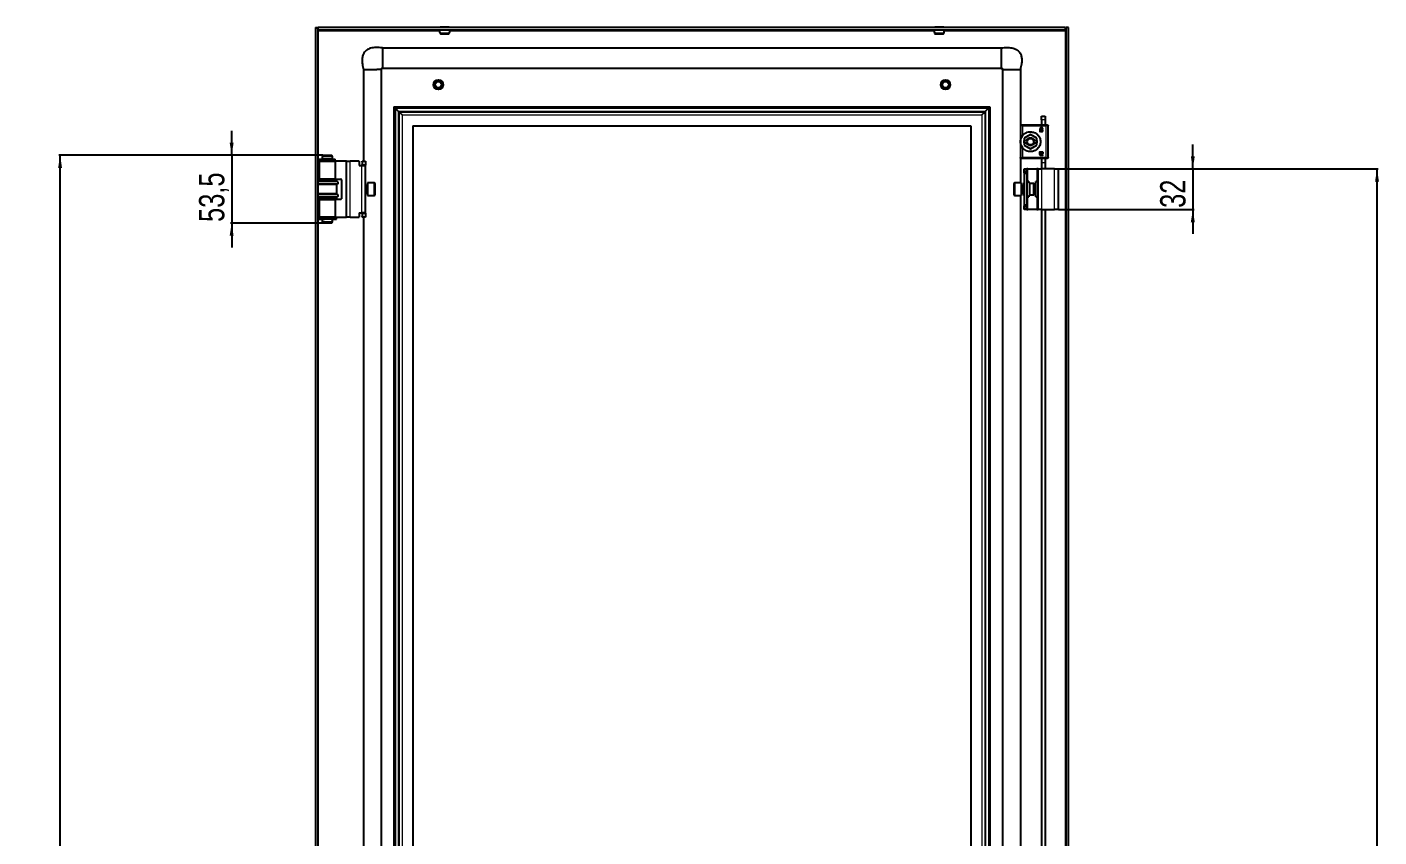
# Model space of a CAD drawing. Header units: millimetres. Extents: x -548 to 1673, y -1447 to 974.
# Drawn here: x 607 to 1673, y 124 to 764 of the extents above; entities that cross this region are included whole.
import ezdxf

# ---------------------------------------------------------------- set-up
doc = ezdxf.new("R2010")
doc.units = ezdxf.units.MM
doc.layers.add('FORMAT', color=7, linetype='Continuous')
doc.styles.add('SLDTEXTSTYLE0', font='TXT', dxfattribs={"width": 0.75})
doc.dimstyles.new('SLDDIMSTYLE0', dxfattribs={"dimtxt": 20, "dimasz": 10, "dimexe": 0, "dimexo": 0.0625, "dimgap": 5, "dimtad": 2, "dimdec": 1, "dimrnd": 1e-09, "dimzin": 12, "dimdsep": 46, "dimtxsty": 'SLDTEXTSTYLE0', "dimsah": 1, "dimcen": 0.09, "dimadec": 0, "dimazin": 3, "dimtfac": 1, "dimtofl": 0, "dimtmove": 0, "dimatfit": 3, "dimfxl": 0, "dimfrac": 2, "dimtolj": 1, "dimtzin": 12, "dimarcsym": 0})
doc.dimstyles.new('SLDDIMSTYLE1', dxfattribs={"dimtxt": 20, "dimasz": 10, "dimexe": 0, "dimexo": 0.0625, "dimgap": 5, "dimtad": 2, "dimdec": 1, "dimrnd": 1e-09, "dimzin": 12, "dimdsep": 46, "dimtxsty": 'SLDTEXTSTYLE0', "dimsah": 1, "dimcen": 0.09, "dimadec": 0, "dimazin": 3, "dimtfac": 1, "dimtmove": 0, "dimatfit": 0, "dimfxl": 0, "dimfrac": 2, "dimtolj": 1, "dimtzin": 12, "dimarcsym": 0})

# ---------------------------------------------------------------- blocks, each defined once
blk = doc.blocks.new('_D_6')
at = {"layer": 'FORMAT'}
for p, q in [((840.6, 662.3), (632.3, 662.3)), ((633.3, -1091.2), (633.3, 662.3)), ((840.6, -1091.2), (632.3, -1091.2))]:
    blk.add_line(p, q, dxfattribs=at)
for points in [[(633.3, 662.3), (631.7, 652.3), (634.8, 652.3)], [(633.3, -1091.2), (634.8, -1081.2), (631.7, -1081.2)]]:
    blk.add_solid(points, dxfattribs=at)
at = {"layer": 'FORMAT', "insert": (607.5, -255.1), "char_height": 20, "attachment_point": 1, "rotation": 90, "style": 'SLDTEXTSTYLE0'}
blk.add_mtext('1753,5', dxfattribs=at)
blk = doc.blocks.new('_D_7')
at = {"layer": 'FORMAT'}
for p, q in [((768.6, 662.3), (768.6, 681.5)), ((840.6, 662.3), (767.6, 662.3)), ((768.6, 662.3), (768.6, 608.8)), ((840.6, 608.8), (767.6, 608.8)), ((768.6, 608.8), (768.6, 589.5))]:
    blk.add_line(p, q, dxfattribs=at)
for points in [[(768.6, 662.3), (770.1, 672.3), (767, 672.3)], [(768.6, 608.8), (767, 598.8), (770.1, 598.8)]]:
    blk.add_solid(points, dxfattribs=at)
at = {"layer": 'FORMAT', "insert": (742.8, 609.7), "char_height": 20, "attachment_point": 1, "rotation": 90, "style": 'SLDTEXTSTYLE0'}
blk.add_mtext('53,5', dxfattribs=at)
blk = doc.blocks.new('_D_8')
at = {"layer": 'FORMAT'}
for p, q in [((1420.6, 651.5), (1672.8, 651.5)), ((1671.8, 651.5), (1671.8, -1080.5)), ((1420.6, -1080.5), (1672.8, -1080.5))]:
    blk.add_line(p, q, dxfattribs=at)
for points in [[(1671.8, 651.5), (1670.3, 641.5), (1673.4, 641.5)], [(1671.8, -1080.5), (1673.4, -1070.5), (1670.3, -1070.5)]]:
    blk.add_solid(points, dxfattribs=at)
at = {"layer": 'FORMAT', "insert": (1646.1, -244), "char_height": 20, "attachment_point": 1, "rotation": 90, "style": 'SLDTEXTSTYLE0'}
blk.add_mtext('1732', dxfattribs=at)
blk = doc.blocks.new('_D_9')
at = {"layer": 'FORMAT'}
for p, q in [((1526.6, 651.5), (1526.6, 670.8)), ((1420.6, 651.5), (1527.6, 651.5)), ((1526.6, 651.5), (1526.6, 619.5)), ((1420.6, 619.5), (1527.6, 619.5)), ((1526.6, 619.5), (1526.6, 600.3))]:
    blk.add_line(p, q, dxfattribs=at)
for points in [[(1526.6, 651.5), (1528.1, 661.5), (1525, 661.5)], [(1526.6, 619.5), (1525, 609.5), (1528.1, 609.5)]]:
    blk.add_solid(points, dxfattribs=at)
at = {"layer": 'FORMAT', "insert": (1500.8, 620.8), "char_height": 20, "attachment_point": 1, "rotation": 90, "style": 'SLDTEXTSTYLE0'}
blk.add_mtext('32', dxfattribs=at)

msp = doc.modelspace()

# ---------------------------------------------------------------- linework, layer by layer
at = {"color": 7, "linetype": 'Continuous', "lineweight": 25}
for p, q in [((834.56, 763.03), (834.56, -1191.97)), ((834.56, 763.03), (836.56, 763.03)), ((836.56, 763.03), (836.56, -1191.97)), ((1426.26, 763.03), (836.86, 763.03)), ((836.86, 761.03), (836.86, 763.03)), ((1426.26, 761.03), (836.86, 761.03)), ((837.16, 760.43), (836.96, 761.03)), ((936.56, 758.41), (932.97, 758.41)), ((933.45, 758.03), (939.66, 758.03)), ((940.15, 758.41), (936.56, 758.41)), ((1330.15, 758.41), (1322.97, 758.41)), ((1323.45, 758.03), (1329.66, 758.03)), ((1426.17, 761.03), (1425.96, 760.43)), ((1426.26, 761.03), (1426.26, 763.03)), ((1428.56, 763.03), (1426.56, 763.03)), ((1426.56, -1191.97), (1426.56, 763.03)), ((1428.56, -1191.97), (1428.56, 763.03)), ((887.56, 747.03), (887.56, 731.19)), ((887.56, 747.03), (1375.56, 747.03)), ((872.56, 730.03), (873.54, 730.03)), ((872.56, 730.03), (872.56, 657.53)), ((873.54, 730.03), (875.99, 730.03)), ((875.99, 730.03), (879.56, 730.03)), ((879.56, 730.03), (883.13, 730.03)), ((886.56, 730.03), (886.56, -1158.97)), ((887.56, 731.03), (1375.56, 731.03)), ((1376.56, 730.03), (1376.56, -1158.97)), ((1390.56, 730.03), (1390.56, 685.7)), ((896.56, 700.53), (896.56, -1129.47)), ((896.56, 700.53), (897.56, 699.53)), ((896.56, 700.53), (1366.56, 700.53)), ((897.66, 699.43), (899.97, 697.12)), ((899.97, 697.12), (900.66, 696.43)), ((900.66, 696.43), (902.97, 694.12)), ((1360.15, 694.12), (1362.46, 696.43)), ((1362.46, 696.43), (1363.15, 697.12)), ((1363.15, 697.12), (1365.46, 699.43)), ((1365.56, 699.53), (1366.56, 700.53)), ((1366.56, 700.53), (1366.56, -1129.47)), ((1407.26, 693.23), (1410.26, 693.23)), ((1407.26, 690.23), (1407.26, 693.23)), ((1410.26, 693.23), (1410.26, 690.23)), ((911.56, 685.53), (1351.56, 685.53)), ((911.56, 685.53), (911.56, -1114.47)), ((1351.56, 685.53), (1351.56, -1114.47)), ((1390.56, 685.53), (1390.56, 660.53)), ((1410.56, 686.03), (1392.56, 686.03)), ((1406, 682.99), (1406, 681.12)), ((1406.53, 682.74), (1406.53, 682.95)), ((1406.91, 682.74), (1406.53, 682.74)), ((1406.53, 682.38), (1406.96, 682.38)), ((1406.53, 681.79), (1406.53, 682.38)), ((1407.26, 690.23), (1407.26, 686.03)), ((1410.26, 690.23), (1410.26, 686.03)), ((1411.16, 686.03), (1410.91, 686.03)), ((1412.56, 660.53), (1412.56, 685.53)), ((1391.39, 676.16), (1392.89, 678.41)), ((1398.56, 678.74), (1393.61, 675.89)), ((1393.61, 675.89), (1393.61, 674.03)), ((1393.61, 674.03), (1395.57, 674.03)), ((1393.61, 672.03), (1393.61, 674.03)), ((1393.61, 672.03), (1393.61, 670.17)), ((1393.61, 672.03), (1395.57, 672.03)), ((1396.27, 674.03), (1395.57, 674.03)), ((1395.57, 672.03), (1396.27, 672.03)), ((1403.51, 675.89), (1398.56, 678.74)), ((1401.54, 674.03), (1400.85, 674.03)), ((1400.85, 672.03), (1401.54, 672.03)), ((1401.54, 674.03), (1403.51, 674.03)), ((1401.54, 672.03), (1403.51, 672.03)), ((1403.51, 674.03), (1403.51, 675.89)), ((1403.51, 674.03), (1403.51, 672.03)), ((1403.51, 670.17), (1403.51, 672.03)), ((1406.46, 681.12), (1406.46, 681.4)), ((840.63, 662.28), (840.06, 661.28)), ((840.06, 661.28), (840.06, 659.28)), ((848.06, 661.28), (840.06, 661.28)), ((840.63, 662.28), (847.48, 662.28)), ((848.06, 661.28), (847.48, 662.28)), ((848.06, 659.28), (848.06, 661.28)), ((1392.89, 667.65), (1391.39, 669.9)), ((1393.61, 670.17), (1398.56, 667.31)), ((1398.56, 667.31), (1403.51, 670.17)), ((1406, 663.07), (1406, 664.94)), ((1406.46, 664.94), (1406.46, 664.66)), ((1406.53, 663.68), (1406.53, 664.26)), ((1406.96, 663.68), (1406.53, 663.68)), ((1406.91, 663.32), (1406.53, 663.32)), ((1406.53, 663.32), (1406.53, 663.1)), ((836.91, 659.23), (836.91, 658.33)), ((836.91, 659.23), (849.8, 659.23)), ((836.91, 658.33), (849.8, 658.33)), ((837.61, 657.53), (837.61, 643.53)), ((837.61, 657.53), (850.51, 657.53)), ((844.81, 659.28), (840.06, 659.28)), ((840.06, 658.28), (840.06, 657.53)), ((844.81, 658.28), (840.06, 658.28)), ((840.56, 659.28), (840.56, 659.23)), ((840.56, 658.33), (840.56, 658.28)), ((848.06, 659.28), (844.81, 659.28)), ((848.06, 658.28), (844.81, 658.28)), ((847.56, 659.23), (847.56, 659.28)), ((847.56, 658.28), (847.56, 658.33)), ((848.06, 657.53), (848.06, 658.28)), ((849.8, 659.23), (849.88, 659.23)), ((849.8, 658.33), (849.88, 658.33)), ((849.88, 658.33), (849.88, 659.23)), ((849.88, 659.23), (850.09, 659.23)), ((849.88, 658.33), (850.09, 658.33)), ((850.09, 658.33), (850.09, 659.23)), ((850.51, 643.53), (850.51, 657.53)), ((858.61, 657.53), (850.51, 657.53)), ((859.11, 657.53), (858.61, 657.53)), ((859.11, 657.53), (862.11, 657.53)), ((859.11, 613.53), (859.11, 657.53)), ((869.11, 657.53), (862.11, 657.53)), ((869.11, 657.53), (869.11, 654.23)), ((869.11, 654.23), (871.11, 654.23)), ((871.11, 654.23), (874.11, 654.23)), ((871.61, 657.53), (874.11, 657.53)), ((871.61, 657.03), (871.61, 657.53)), ((871.61, 657.03), (871.61, 655.03)), ((871.61, 654.53), (871.61, 655.03)), ((874.11, 654.53), (871.61, 654.53)), ((871.61, 654.53), (871.61, 654.23)), ((874.11, 657.53), (874.11, 657.03)), ((874.11, 657.03), (874.11, 655.03)), ((874.11, 655.03), (874.11, 654.53)), ((874.11, 654.23), (874.11, 654.53)), ((874.11, 616.83), (874.11, 654.23)), ((1390.56, 660.35), (1390.56, 640.53)), ((1392.56, 660.03), (1410.56, 660.03)), ((1393.56, 651.53), (1395.56, 651.53)), ((1393.56, 650.53), (1393.56, 651.53)), ((1393.56, 649.53), (1393.56, 650.53)), ((1395.56, 651.53), (1395.56, 650.53)), ((1396.56, 651.53), (1395.56, 651.53)), ((1395.56, 649.53), (1395.56, 650.53)), ((1396.56, 651.53), (1403.56, 651.53)), ((1404.56, 651.53), (1403.56, 651.53)), ((1404.56, 651.53), (1407.56, 651.53)), ((1404.56, 619.53), (1404.56, 651.53)), ((1407.26, 660.12), (1407.26, 656.73)), ((1407.26, 656.73), (1407.26, 651.53)), ((1417.56, 651.53), (1407.56, 651.53)), ((1410.26, 660.12), (1410.26, 656.73)), ((1410.26, 656.73), (1410.26, 651.53)), ((1410.91, 660.03), (1411.16, 660.03)), ((1417.56, 651.53), (1420.56, 651.53)), ((1420.56, 619.53), (1420.56, 651.53)), ((836.56, 642.53), (851.56, 642.53)), ((851.56, 641.93), (836.56, 641.93)), ((850.51, 643.53), (837.61, 643.53)), ((840.06, 643.53), (840.06, 642.53)), ((848.06, 642.53), (848.06, 643.53)), ((850.51, 643.53), (854.61, 643.53)), ((851.56, 641.93), (851.56, 642.53)), ((852.26, 641.24), (851.56, 641.93)), ((851.56, 639.13), (852.26, 639.81)), ((855.11, 643.03), (855.11, 628.03)), ((881.01, 640.53), (875.61, 640.53)), ((875.61, 640.53), (875.61, 630.53)), ((881.61, 639.93), (881.61, 631.13)), ((1385.56, 633.28), (1385.56, 639.93)), ((1391.56, 640.53), (1386.16, 640.53)), ((1391.56, 632.97), (1391.56, 640.53)), ((1393.56, 640.53), (1393.06, 640.53)), ((1393.06, 640.53), (1393.06, 639.32)), ((1393.56, 648.53), (1393.56, 649.53)), ((1395.56, 648.53), (1393.56, 648.53)), ((1393.56, 648.53), (1393.56, 648.03)), ((1395.56, 648.03), (1393.56, 648.03)), ((1393.56, 648.03), (1393.56, 623.03)), ((1395.56, 649.53), (1395.56, 648.53)), ((1395.56, 648.53), (1395.56, 648.03)), ((1395.56, 648.03), (1395.56, 623.03)), ((1395.56, 641.53), (1396.56, 641.53)), ((1397.26, 641.53), (1396.56, 641.53)), ((1397.26, 641.53), (1397.26, 641.08)), ((1401.19, 640.03), (1398.06, 640.03)), ((1398.06, 631.03), (1398.06, 640.03)), ((1402.06, 639.53), (1401.19, 640.03)), ((1401.19, 631.03), (1401.19, 640.03)), ((1402.86, 629.53), (1402.86, 641.53)), ((1403.56, 641.53), (1402.86, 641.53)), ((1403.56, 641.53), (1404.56, 641.53)), ((851.56, 639.13), (836.56, 639.13)), ((851.56, 631.93), (836.56, 631.93)), ((851.56, 629.13), (836.56, 629.13)), ((851.56, 631.93), (851.56, 639.13)), ((852.26, 631.24), (851.56, 631.93)), ((851.56, 629.13), (852.26, 629.82)), ((851.56, 628.53), (851.56, 629.13)), ((875.36, 638.53), (874.11, 638.53)), ((874.11, 632.53), (875.36, 632.53)), ((875.61, 630.53), (881.01, 630.53)), ((1385.56, 631.13), (1385.56, 633.28)), ((1386.16, 630.53), (1391.56, 630.53)), ((1390.56, 630.53), (1390.56, 110.7)), ((1391.56, 630.53), (1391.56, 632.97)), ((1393.06, 638.53), (1391.81, 638.53)), ((1391.81, 632.53), (1393.06, 632.53)), ((1393.06, 639.32), (1393.06, 630.53)), ((1393.06, 630.53), (1393.56, 630.53)), ((1396.56, 629.53), (1395.56, 629.53)), ((1396.56, 629.53), (1397.26, 629.53)), ((1397.26, 629.98), (1397.26, 629.53)), ((1398.06, 631.03), (1401.19, 631.03)), ((1401.19, 631.03), (1402.06, 631.53)), ((1402.06, 631.53), (1402.06, 639.53)), ((1402.86, 629.53), (1403.56, 629.53)), ((1404.56, 629.53), (1403.56, 629.53)), ((836.56, 628.53), (851.56, 628.53)), ((837.61, 627.53), (837.61, 613.53)), ((837.61, 627.53), (850.51, 627.53)), ((840.06, 628.53), (840.06, 627.53)), ((848.06, 627.53), (848.06, 628.53)), ((850.51, 613.53), (850.51, 627.53)), ((854.61, 627.53), (850.51, 627.53)), ((1395.56, 623.03), (1393.56, 623.03)), ((1393.56, 623.03), (1393.56, 622.53)), ((1393.56, 622.53), (1395.56, 622.53)), ((1393.56, 621.53), (1393.56, 622.53)), ((1393.56, 620.53), (1393.56, 621.53)), ((1393.56, 619.53), (1393.56, 620.53)), ((1395.56, 619.53), (1393.56, 619.53)), ((1395.56, 623.03), (1395.56, 622.53)), ((1395.56, 622.53), (1395.56, 621.53)), ((1395.56, 620.53), (1395.56, 621.53)), ((1395.56, 620.53), (1395.56, 619.53)), ((1395.56, 619.53), (1396.56, 619.53)), ((1403.56, 619.53), (1396.56, 619.53)), ((1403.56, 619.53), (1404.56, 619.53)), ((1407.56, 619.53), (1404.56, 619.53)), ((1407.26, 619.53), (1407.26, 111.03)), ((1407.56, 619.53), (1417.56, 619.53)), ((1410.26, 619.53), (1410.26, 111.03)), ((1420.56, 619.53), (1417.56, 619.53)), ((836.91, 612.73), (836.91, 611.83)), ((836.91, 612.73), (840.9, 612.73)), ((836.91, 611.83), (840.9, 611.83)), ((850.51, 613.53), (837.61, 613.53)), ((840.06, 613.53), (840.06, 612.78)), ((844.81, 612.78), (840.06, 612.78)), ((840.06, 611.78), (840.06, 609.78)), ((844.81, 611.78), (840.06, 611.78)), ((840.06, 609.78), (840.63, 608.78)), ((840.06, 609.78), (844.81, 609.78)), ((840.56, 612.78), (840.56, 612.73)), ((840.56, 611.83), (840.56, 611.78)), ((844.7, 608.78), (840.63, 608.78)), ((840.9, 612.73), (841.55, 612.73)), ((840.9, 611.83), (841.55, 611.83)), ((841.55, 612.73), (841.89, 612.73)), ((841.55, 611.83), (841.89, 611.83)), ((841.89, 611.83), (841.89, 612.73)), ((841.89, 612.73), (841.89, 612.73)), ((841.89, 611.83), (841.89, 611.83)), ((847.48, 608.78), (844.7, 608.78)), ((848.06, 612.78), (844.81, 612.78)), ((848.06, 611.78), (844.81, 611.78)), ((844.81, 609.78), (848.06, 609.78)), ((846.98, 612.73), (846.98, 611.83)), ((846.98, 612.73), (847, 612.73)), ((846.98, 611.83), (847, 611.83)), ((847, 612.73), (848.3, 612.73)), ((847, 611.83), (848.3, 611.83)), ((847.48, 608.78), (848.06, 609.78)), ((847.56, 612.73), (847.56, 612.78)), ((847.56, 611.78), (847.56, 611.83)), ((848.06, 612.78), (848.06, 613.53)), ((848.06, 609.78), (848.06, 611.78)), ((848.3, 612.73), (849.02, 612.73)), ((848.3, 611.83), (849.02, 611.83)), ((849.02, 612.73), (851.21, 612.73)), ((849.02, 611.83), (851.21, 611.83)), ((850.51, 613.53), (858.61, 613.53)), ((851.21, 611.83), (851.21, 612.73)), ((858.61, 613.53), (859.11, 613.53)), ((862.11, 613.53), (859.11, 613.53)), ((862.11, 613.53), (869.11, 613.53)), ((869.11, 616.83), (871.11, 616.83)), ((869.11, 616.83), (869.11, 613.53)), ((874.11, 616.83), (871.11, 616.83)), ((871.61, 616.83), (871.61, 616.53)), ((871.61, 616.53), (874.11, 616.53)), ((871.61, 616.03), (871.61, 616.53)), ((871.61, 616.03), (871.61, 614.03)), ((871.61, 613.53), (871.61, 614.03)), ((874.11, 613.53), (871.61, 613.53)), ((872.56, 613.53), (872.56, 82.53)), ((874.11, 616.53), (874.11, 616.83)), ((874.11, 616.53), (874.11, 616.03)), ((874.11, 616.03), (874.11, 614.03)), ((874.11, 614.03), (874.11, 613.53))]:
    msp.add_line(p, q, dxfattribs=at)
at = {"color": 8, "linetype": 'Continuous', "lineweight": 18}
for p, q in [((837.16, 659.23), (837.16, 760.43)), ((837.16, 760.43), (932.51, 760.43)), ((936.56, 763.15), (931.7, 763.15)), ((936.56, 763.28), (931.81, 763.28)), ((941.31, 763.28), (936.56, 763.28)), ((941.42, 763.15), (936.56, 763.15)), ((940.6, 760.43), (1322.51, 760.43)), ((1331.42, 763.15), (1321.7, 763.15)), ((1331.31, 763.28), (1321.81, 763.28)), ((1330.6, 760.43), (1425.96, 760.43)), ((1425.96, 760.43), (1425.96, -1189.37)), ((897.56, 699.53), (897.56, -1128.47)), ((897.56, 699.53), (1365.56, 699.53)), ((897.66, 699.43), (897.66, -1128.37)), ((897.66, 699.43), (1365.46, 699.43)), ((899.97, 697.12), (899.97, -1126.06)), ((899.97, 697.12), (1363.15, 697.12)), ((900.66, 696.43), (1362.46, 696.43)), ((900.66, 696.43), (900.66, -1125.37)), ((902.97, 694.12), (1360.15, 694.12)), ((902.97, 694.12), (902.97, -1123.06)), ((1360.15, 694.12), (1360.15, -1123.06)), ((1362.46, 696.43), (1362.46, -1125.37)), ((1363.15, 697.12), (1363.15, -1126.06)), ((1365.46, 699.43), (1365.46, -1128.37)), ((1365.56, 699.53), (1365.56, -1128.47)), ((1392.56, 678.09), (1392.56, 685.53)), ((1392.56, 685.53), (1410.56, 685.53)), ((1410.26, 690.23), (1407.26, 690.23)), ((1410.56, 685.53), (1410.56, 660.53)), ((1392.56, 660.53), (1392.56, 667.97)), ((1398.56, 670.53), (1398.56, 669.88)), ((837.16, 642.53), (837.16, 658.33)), ((849.8, 659.23), (849.8, 658.33)), ((858.61, 657.53), (858.61, 613.53)), ((862.11, 613.53), (862.11, 657.53)), ((871.11, 616.83), (871.11, 654.23)), ((874.11, 657.03), (871.61, 657.03)), ((871.61, 655.03), (874.11, 655.03)), ((1410.56, 660.53), (1392.56, 660.53)), ((1395.56, 650.53), (1393.56, 650.53)), ((1396.56, 641.53), (1396.56, 651.53)), ((1403.56, 651.53), (1403.56, 641.53)), ((1407.26, 656.73), (1410.26, 656.73)), ((1407.56, 619.53), (1407.56, 651.53)), ((1417.56, 619.53), (1417.56, 651.53)), ((852.26, 641.24), (836.56, 641.24)), ((852.26, 639.81), (836.56, 639.81)), ((881.01, 630.53), (881.01, 640.53)), ((1386.16, 640.53), (1386.16, 632.97)), ((1393.56, 649.53), (1395.56, 649.53)), ((852.26, 631.24), (836.56, 631.24)), ((852.26, 629.82), (836.56, 629.82)), ((875.36, 638.12), (875.36, 638.53)), ((875.36, 632.53), (875.36, 638.12)), ((1386.16, 632.97), (1386.16, 630.53)), ((1391.81, 638.53), (1391.81, 632.53)), ((1396.56, 619.53), (1396.56, 629.53)), ((1403.56, 629.53), (1403.56, 619.53)), ((837.16, 612.73), (837.16, 628.53)), ((1395.56, 621.53), (1393.56, 621.53)), ((1393.56, 620.53), (1395.56, 620.53)), ((837.16, 84.23), (837.16, 611.83)), ((840.9, 612.73), (840.9, 611.83)), ((841.55, 612.73), (841.55, 611.83)), ((841.89, 612.73), (841.89, 611.83)), ((847, 612.73), (847, 611.83)), ((848.3, 612.73), (848.3, 611.83)), ((849.02, 612.73), (849.02, 611.83)), ((874.11, 616.03), (871.61, 616.03)), ((871.61, 614.03), (874.11, 614.03))]:
    msp.add_line(p, q, dxfattribs=at)
at = {"color": 7, "linetype": 'Continuous', "lineweight": 25}
for centre, radius in [((931.56, 718.03), 3.75), ((931.56, 718.03), 3), ((931.56, 718.03), 2.5), ((1331.56, 718.03), 3.75), ((1331.56, 718.03), 3), ((1331.56, 718.03), 2.5)]:
    msp.add_circle(centre, radius, dxfattribs=at)
for centre, radius, start, end in [((931.82, 763.15), 0.126, 96.02558, 180), ((957.46, 763.09), 25.77, 179.86102, 180.13898), ((936.56, 718.28), 45.25, 90.0016, 96.02558), ((938.68, 760.76), 6.18, 177.53422, 202.36543), ((933.45, 758.53), 0.5, 193.38346, 270), ((936.56, 718.28), 45.25, 83.97442, 89.9984), ((939.66, 758.53), 0.5, 270, 346.61654), ((934.44, 760.76), 6.18, 337.63457, 2.46578), ((941.29, 763.15), 0.126, 0, 83.97442), ((915.65, 763.09), 25.77, 359.86102, 0.13898), ((1321.82, 763.15), 0.126, 96.02558, 180), ((1347.46, 763.09), 25.77, 179.86102, 180.13898), ((1326.56, 718.28), 45.25, 90.0016, 96.02558), ((1328.68, 760.76), 6.18, 177.53422, 202.36543), ((1323.45, 758.53), 0.5, 193.38346, 270), ((1326.56, 718.28), 45.25, 83.97442, 89.9984), ((1329.66, 758.53), 0.5, 270, 346.61654), ((1324.44, 760.76), 6.18, 337.63457, 2.46578), ((1331.29, 763.15), 0.126, 0, 83.97442), ((1305.65, 763.09), 25.77, 359.86102, 0.13898), ((851.56, 640.53), 1, 314.427, 45.573), ((854.61, 643.03), 0.5, 0, 90), ((881.01, 639.93), 0.6, 360, 90), ((1386.16, 639.93), 0.6, 90, 180), ((851.56, 630.53), 1, 314.427, 45.573), ((875.36, 638.78), 0.25, 270, 0), ((875.36, 632.28), 0.25, 0, 90), ((881.01, 631.13), 0.6, 270, 0), ((1386.16, 631.13), 0.6, 180, 270), ((1391.81, 638.78), 0.25, 180, 270), ((1391.81, 632.28), 0.25, 90, 180), ((854.61, 628.03), 0.5, 270, 0)]:
    msp.add_arc(centre, radius, start, end, dxfattribs=at)
for points, knots in [([(836.86, 761.33), (836.83, 761.41), (836.72, 761.73), (836.6, 762.3), (836.57, 762.78), (836.56, 763.03)], [0, 0, 0, 0, 0.1417423, 0.5662026, 1, 1, 1, 1]), ([(836.86, 761.03), (836.91, 761.03), (836.96, 760.96), (837.06, 760.74), (837.11, 760.59), (837.16, 760.43)], [0, 0, 0, 0, 0.5, 0.5, 1, 1, 1, 1]), ([(1425.96, 760.43), (1426.01, 760.59), (1426.06, 760.74), (1426.16, 760.96), (1426.21, 761.03), (1426.26, 761.03)], [0, 0, 0, 0, 0.5, 0.5, 1, 1, 1, 1]), ([(1426.56, 763.03), (1426.53, 762.65), (1426.49, 762.08), (1426.32, 761.51), (1426.26, 761.31)], [0, 0, 0, 0, 0.662931, 1, 1, 1, 1]), ([(887.56, 747.03), (885.83, 747.2), (882.69, 747.5), (878.36, 746.99), (874.93, 745.56), (872.72, 743.24), (871.63, 740.48), (871.31, 737.43), (871.61, 733.87), (872.22, 731.38), (872.56, 730.03)], [0, 0, 0, 0, 0.1767131, 0.32091077, 0.4403077, 0.54836959, 0.63739983, 0.7388783, 0.85854343, 1, 1, 1, 1]), ([(1375.56, 747.03), (1377.29, 747.2), (1380.42, 747.5), (1384.75, 746.99), (1388.18, 745.56), (1390.4, 743.24), (1391.48, 740.48), (1391.8, 737.43), (1391.51, 733.87), (1390.89, 731.38), (1390.56, 730.03)], [0, 0, 0, 0, 0.1767131, 0.32091077, 0.4403077, 0.54836959, 0.63739983, 0.7388783, 0.85854343, 1, 1, 1, 1]), ([(1375.56, 747.03), (1375.56, 747), (1375.56, 746.94), (1375.56, 746.29), (1375.56, 744.83), (1375.56, 742.64), (1375.56, 740.64), (1375.56, 739.03), (1375.56, 737.42), (1375.56, 735.42), (1375.56, 733.24), (1375.56, 731.73), (1375.56, 731.33), (1375.56, 731.19)], [0, 0, 0, 0, 0.0691652, 0.1363002, 0.2672913, 0.3982825, 0.4654174, 0.5345826, 0.6037478, 0.6708828, 0.8018739, 0.9328651, 1, 1, 1, 1]), ([(886.45, 730.03), (886.42, 730.03), (886.33, 730.03), (885.87, 730.03), (885.58, 730.03)], [0, 0, 0, 0, 0.3567269, 1, 1, 1, 1]), ([(886.52, 730.03), (886.54, 730.17), (886.56, 730.41), (886.7, 730.61), (886.82, 730.7), (886.87, 730.8), (886.89, 730.87), (886.9, 730.93), (886.92, 730.97), (886.94, 731), (886.97, 731.05), (887.03, 731.1), (887.14, 731.16), (887.33, 731.2), (887.48, 731.19), (887.56, 731.19)], [0, 0, 0, 0, 0.2334106, 0.4185463, 0.5493508, 0.5950261, 0.6313287, 0.6471113, 0.6619944, 0.6766392, 0.6917419, 0.7255626, 0.7667935, 0.8726273, 1, 1, 1, 1]), ([(886.56, 730.03), (886.71, 730.26), (886.97, 730.66), (887.38, 730.92), (887.56, 731.03)], [0, 0, 0, 0, 0.5615605, 1, 1, 1, 1]), ([(1375.56, 731.19), (1375.66, 731.18), (1375.79, 731.16), (1375.95, 731.09), (1376.03, 731.03), (1376.09, 730.97), (1376.13, 730.9), (1376.16, 730.82), (1376.23, 730.65), (1376.4, 730.57), (1376.55, 730.34), (1376.58, 730.14), (1376.59, 730.03)], [0, 0, 0, 0, 0.146823, 0.2020406, 0.2476428, 0.2869104, 0.3235688, 0.360785, 0.4008303, 0.6285129, 0.7943203, 1, 1, 1, 1]), ([(1376.56, 730.03), (1376.41, 730.26), (1376.14, 730.66), (1375.74, 730.92), (1375.56, 731.03)], [0, 0, 0, 0, 0.5615605, 1, 1, 1, 1]), ([(1376.67, 730.03), (1376.7, 730.03), (1376.79, 730.03), (1377.24, 730.03), (1377.54, 730.03)], [0, 0, 0, 0, 0.3508613, 1, 1, 1, 1]), ([(1407.11, 684.03), (1406.96, 684.02), (1406.74, 684.01), (1406.46, 683.92), (1406.27, 683.8), (1406.13, 683.63), (1406.02, 683.36), (1406.01, 683.13), (1406, 682.99)], [0, 0, 0, 0, 0.2500888, 0.3824952, 0.5002586, 0.6221632, 0.7501335, 1, 1, 1, 1]), ([(1406.53, 682.95), (1406.53, 683.04), (1406.54, 683.18), (1406.6, 683.35), (1406.67, 683.46), (1406.78, 683.54), (1406.9, 683.59), (1407.03, 683.61), (1407.12, 683.62), (1407.17, 683.62)], [0, 0, 0, 0, 0.2500234, 0.3825388, 0.4998022, 0.6208378, 0.7496523, 0.8747773, 1, 1, 1, 1]), ([(1408.29, 681.81), (1408.29, 681.89), (1408.28, 682.05), (1408.19, 682.27), (1408.03, 682.44), (1407.76, 682.61), (1407.38, 682.72), (1407.06, 682.73), (1406.91, 682.74)], [0, 0, 0, 0, 0.1250486, 0.2498861, 0.3708558, 0.4998199, 0.7496086, 1, 1, 1, 1]), ([(1406.96, 682.38), (1407.06, 682.38), (1407.24, 682.37), (1407.46, 682.31), (1407.61, 682.22), (1407.7, 682.12), (1407.76, 681.99), (1407.76, 681.9), (1407.76, 681.85)], [0, 0, 0, 0, 0.2796523, 0.5002477, 0.6294853, 0.7501859, 0.8757628, 1, 1, 1, 1]), ([(1408.18, 683.53), (1408.18, 683.59), (1408.18, 683.67), (1408.11, 683.76), (1407.97, 683.85), (1407.65, 683.98), (1407.32, 684.01), (1407.11, 684.03)], [0, 0, 0, 0, 0.1246927, 0.1871822, 0.2497734, 0.5000394, 1, 1, 1, 1]), ([(1407.17, 683.62), (1407.33, 683.6), (1407.57, 683.57), (1407.82, 683.45), (1407.95, 683.38), (1408.02, 683.34), (1408.06, 683.33), (1408.07, 683.32)], [0, 0, 0, 0, 0.4986996, 0.7495075, 0.8749492, 0.9467834, 1, 1, 1, 1]), ([(1408.07, 683.32), (1408.08, 683.32), (1408.1, 683.33), (1408.12, 683.34), (1408.13, 683.35), (1408.15, 683.37), (1408.17, 683.41), (1408.17, 683.45), (1408.17, 683.5), (1408.17, 683.52), (1408.18, 683.53)], [0, 0, 0, 0, 0.1288253, 0.1801694, 0.2433966, 0.3698599, 0.4998642, 0.7496495, 0.8434763, 1, 1, 1, 1]), ([(1392.56, 667.97), (1392.27, 668.35), (1391.7, 669.1), (1391.14, 670.35), (1390.79, 671.63), (1390.66, 673.03), (1390.79, 674.43), (1391.14, 675.71), (1391.7, 676.96), (1392.27, 677.71), (1392.56, 678.09)], [0, 0, 0, 0, 0.1257619, 0.25037, 0.3753067, 0.5001387, 0.6248103, 0.7497627, 0.8748882, 1, 1, 1, 1]), ([(1406, 681.12), (1406, 681.11), (1406, 681.09), (1406.01, 681.07), (1406.04, 681.05), (1406.11, 681.03), (1406.18, 681.03), (1406.23, 681.03)], [0, 0, 0, 0, 0.1248807, 0.1833764, 0.2509342, 0.5003357, 1, 1, 1, 1]), ([(1406.23, 681.03), (1406.27, 681.03), (1406.34, 681.03), (1406.42, 681.05), (1406.44, 681.07), (1406.45, 681.09), (1406.46, 681.11), (1406.46, 681.12)], [0, 0, 0, 0, 0.4997175, 0.7494373, 0.8105874, 0.8750778, 1, 1, 1, 1]), ([(1406.46, 681.4), (1406.58, 681.29), (1406.77, 681.12), (1407.04, 681.01), (1407.21, 680.97), (1407.29, 680.97), (1407.33, 680.97)], [0, 0, 0, 0, 0.4991132, 0.7493248, 0.874665, 1, 1, 1, 1]), ([(1407.25, 681.38), (1407.18, 681.39), (1407.03, 681.4), (1406.78, 681.53), (1406.63, 681.69), (1406.53, 681.79)], [0, 0, 0, 0, 0.2499389, 0.4998636, 1, 1, 1, 1]), ([(1407.76, 681.85), (1407.76, 681.79), (1407.75, 681.69), (1407.69, 681.57), (1407.62, 681.5), (1407.54, 681.44), (1407.45, 681.41), (1407.35, 681.39), (1407.28, 681.38), (1407.25, 681.38)], [0, 0, 0, 0, 0.2491681, 0.3736348, 0.4993903, 0.6193944, 0.7496557, 0.8747703, 1, 1, 1, 1]), ([(1407.33, 680.97), (1407.45, 680.98), (1407.64, 680.99), (1407.86, 681.07), (1408.02, 681.17), (1408.14, 681.3), (1408.27, 681.51), (1408.28, 681.69), (1408.29, 681.81)], [0, 0, 0, 0, 0.25007, 0.3791813, 0.5004993, 0.6241696, 0.7508424, 1, 1, 1, 1]), ([(1406, 664.94), (1406, 664.95), (1406, 664.97), (1406.01, 664.98), (1406.04, 665.01), (1406.11, 665.03), (1406.18, 665.03), (1406.23, 665.03)], [0, 0, 0, 0, 0.12488404, 0.18637663, 0.25091421, 0.50032229, 1, 1, 1, 1]), ([(1407.11, 662.03), (1407.04, 662.03), (1406.89, 662.03), (1406.67, 662.07), (1406.46, 662.14), (1406.27, 662.26), (1406.13, 662.43), (1406.02, 662.7), (1406.01, 662.92), (1406, 663.07)], [0, 0, 0, 0, 0.12525539, 0.25043678, 0.38306589, 0.50049287, 0.622629, 0.75024953, 1, 1, 1, 1]), ([(1406.23, 665.03), (1406.27, 665.03), (1406.33, 665.03), (1406.4, 665.01), (1406.43, 665), (1406.44, 664.99), (1406.45, 664.97), (1406.46, 664.95), (1406.46, 664.94)], [0, 0, 0, 0, 0.4991618, 0.6442419, 0.7496985, 0.8136051, 0.8752168, 1, 1, 1, 1]), ([(1406.46, 664.66), (1406.58, 664.77), (1406.77, 664.94), (1407.08, 665.07), (1407.25, 665.08), (1407.33, 665.09)], [0, 0, 0, 0, 0.4993639, 0.7497012, 1, 1, 1, 1]), ([(1406.53, 664.26), (1406.63, 664.37), (1406.78, 664.53), (1407, 664.64), (1407.14, 664.67), (1407.21, 664.67), (1407.25, 664.68)], [0, 0, 0, 0, 0.49976514, 0.74950432, 0.87477078, 1, 1, 1, 1]), ([(1406.53, 663.1), (1406.53, 663.06), (1406.53, 662.97), (1406.55, 662.84), (1406.6, 662.71), (1406.67, 662.6), (1406.78, 662.52), (1406.94, 662.45), (1407.08, 662.44), (1407.17, 662.44)], [0, 0, 0, 0, 0.1252945, 0.2505139, 0.3835181, 0.5003497, 0.6219384, 0.7502425, 1, 1, 1, 1]), ([(1408.29, 664.24), (1408.29, 664.21), (1408.29, 664.13), (1408.26, 663.97), (1408.18, 663.79), (1408.03, 663.61), (1407.76, 663.45), (1407.38, 663.34), (1407.06, 663.33), (1406.91, 663.32)], [0, 0, 0, 0, 0.06263661, 0.12527825, 0.25007232, 0.37484052, 0.49999408, 0.74969583, 1, 1, 1, 1]), ([(1407.76, 664.21), (1407.76, 664.16), (1407.76, 664.07), (1407.7, 663.94), (1407.61, 663.84), (1407.46, 663.75), (1407.24, 663.69), (1407.06, 663.68), (1406.96, 663.68)], [0, 0, 0, 0, 0.1244465, 0.2497948, 0.3699999, 0.4997343, 0.7199319, 1, 1, 1, 1]), ([(1408.18, 662.53), (1408.17, 662.5), (1408.17, 662.45), (1408.16, 662.36), (1408.11, 662.3), (1407.97, 662.21), (1407.65, 662.08), (1407.32, 662.05), (1407.11, 662.03)], [0, 0, 0, 0, 0.0626863, 0.12517257, 0.18762788, 0.25018469, 0.50031356, 1, 1, 1, 1]), ([(1407.17, 662.44), (1407.33, 662.45), (1407.64, 662.48), (1407.9, 662.69), (1408.06, 662.73), (1408.07, 662.74)], [0, 0, 0, 0, 0.4988522, 0.946609, 1, 1, 1, 1]), ([(1407.25, 664.68), (1407.32, 664.67), (1407.42, 664.67), (1407.54, 664.62), (1407.62, 664.56), (1407.69, 664.49), (1407.73, 664.4), (1407.76, 664.3), (1407.76, 664.24), (1407.76, 664.21)], [0, 0, 0, 0, 0.24962306, 0.37714006, 0.499734, 0.62273031, 0.74981247, 0.87487624, 1, 1, 1, 1]), ([(1407.33, 665.09), (1407.45, 665.08), (1407.64, 665.07), (1407.86, 664.98), (1408.02, 664.89), (1408.14, 664.76), (1408.27, 664.55), (1408.28, 664.37), (1408.29, 664.24)], [0, 0, 0, 0, 0.2500695, 0.3795588, 0.5004992, 0.6245563, 0.7508428, 1, 1, 1, 1]), ([(1408.07, 662.74), (1408.08, 662.73), (1408.1, 662.73), (1408.12, 662.72), (1408.13, 662.71), (1408.15, 662.68), (1408.17, 662.62), (1408.17, 662.57), (1408.18, 662.53)], [0, 0, 0, 0, 0.1310705, 0.1824367, 0.2437962, 0.3713877, 0.5004416, 1, 1, 1, 1]), ([(1398.06, 640.03), (1397.88, 640.18), (1397.54, 640.49), (1397.34, 641.06), (1396.98, 641.36), (1396.64, 641.49), (1396.28, 641.46), (1395.93, 641.27), (1395.68, 640.91), (1395.6, 640.61), (1395.56, 640.46)], [0, 0, 0, 0, 0.1856756, 0.3710252, 0.4669372, 0.5621716, 0.6563466, 0.7515528, 0.8738418, 1, 1, 1, 1]), ([(1395.56, 630.6), (1395.6, 630.45), (1395.68, 630.15), (1395.93, 629.79), (1396.28, 629.6), (1396.64, 629.57), (1396.98, 629.7), (1397.34, 630), (1397.54, 630.57), (1397.88, 630.88), (1398.06, 631.03)], [0, 0, 0, 0, 0.1261582, 0.2484472, 0.3436534, 0.4378284, 0.5330628, 0.6289748, 0.8143244, 1, 1, 1, 1])]:
    msp.add_open_spline(points, degree=3, knots=knots, dxfattribs=at)
for points in [[(885.58, 730.03), (885.25, 730.03), (884.58, 730.03), (883.61, 730.03), (883.13, 730.03)], [(1377.54, 730.03), (1377.87, 730.03), (1378.53, 730.03), (1379.5, 730.03), (1379.99, 730.03)], [(1379.99, 730.03), (1380.55, 730.03), (1381.67, 730.03), (1382.93, 730.03), (1383.56, 730.03)], [(1383.56, 730.03), (1384.19, 730.03), (1385.44, 730.03), (1386.56, 730.03), (1387.13, 730.03)], [(1387.13, 730.03), (1387.61, 730.03), (1388.58, 730.03), (1389.25, 730.03), (1389.58, 730.03)], [(1389.58, 730.03), (1389.86, 730.03), (1390.43, 730.03), (1390.51, 730.03), (1390.56, 730.03)], [(1391.06, 686.03), (1390.99, 686.02), (1390.86, 686.01), (1390.7, 685.89), (1390.58, 685.73), (1390.56, 685.59), (1390.56, 685.53)], [(1392.56, 686.03), (1392.36, 686.03), (1391.97, 686.03), (1391.47, 686.03), (1391.13, 686.03), (1391.08, 686.03), (1391.06, 686.03)], [(1412.06, 686.03), (1412.03, 686.03), (1411.99, 686.03), (1411.64, 686.03), (1411.15, 686.03), (1410.75, 686.03), (1410.56, 686.03)], [(1412.06, 686.03), (1412.12, 686.02), (1412.25, 686.01), (1412.42, 685.89), (1412.53, 685.73), (1412.55, 685.59), (1412.56, 685.53)], [(1392.56, 678.09), (1392.95, 678.5), (1393.74, 679.33), (1395.23, 680.2), (1396.85, 680.77), (1397.99, 680.84), (1398.56, 680.88)], [(1395.57, 674.03), (1395.7, 674.33), (1395.97, 674.93), (1396.69, 675.63), (1397.57, 676.08), (1398.56, 676.23), (1399.54, 676.08), (1400.42, 675.63), (1401.15, 674.93), (1401.41, 674.33), (1401.54, 674.03)], [(1398.56, 669.88), (1398.23, 669.91), (1397.57, 669.97), (1396.69, 670.44), (1395.97, 671.12), (1395.7, 671.73), (1395.57, 672.03)], [(1396.27, 672.03), (1396.21, 672.19), (1396.09, 672.51), (1396.04, 673.03), (1396.09, 673.55), (1396.21, 673.87), (1396.27, 674.03)], [(1396.27, 674.03), (1396.38, 674.24), (1396.61, 674.67), (1397.17, 675.15), (1397.83, 675.47), (1398.32, 675.51), (1398.56, 675.53)], [(1398.56, 670.53), (1398.32, 670.55), (1397.83, 670.59), (1397.17, 670.91), (1396.61, 671.39), (1396.38, 671.82), (1396.27, 672.03)], [(1398.56, 680.88), (1399.58, 680.76), (1401.64, 680.53), (1404.25, 678.71), (1406, 676.12), (1406.61, 673.03), (1406, 669.94), (1404.25, 667.35), (1401.64, 665.53), (1399.58, 665.3), (1398.56, 665.18)], [(1398.56, 675.53), (1398.8, 675.51), (1399.28, 675.47), (1399.94, 675.15), (1400.5, 674.67), (1400.73, 674.24), (1400.85, 674.03)], [(1401.54, 672.03), (1401.41, 671.73), (1401.15, 671.12), (1400.42, 670.44), (1399.54, 669.97), (1398.89, 669.91), (1398.56, 669.88)], [(1400.85, 672.03), (1400.73, 671.82), (1400.5, 671.39), (1399.94, 670.91), (1399.28, 670.59), (1398.8, 670.55), (1398.56, 670.53)], [(1400.85, 674.03), (1400.91, 673.87), (1401.03, 673.55), (1401.07, 673.03), (1401.03, 672.51), (1400.91, 672.19), (1400.85, 672.03)], [(1398.56, 665.18), (1397.99, 665.21), (1396.85, 665.29), (1395.23, 665.86), (1393.74, 666.73), (1392.95, 667.56), (1392.56, 667.97)], [(1391.06, 660.03), (1390.99, 660.04), (1390.86, 660.05), (1390.7, 660.17), (1390.58, 660.33), (1390.56, 660.46), (1390.56, 660.53)], [(1391.06, 660.03), (1391.08, 660.03), (1391.13, 660.03), (1391.47, 660.03), (1391.97, 660.03), (1392.36, 660.03), (1392.56, 660.03)], [(1410.56, 660.03), (1410.75, 660.03), (1411.15, 660.03), (1411.64, 660.03), (1411.99, 660.03), (1412.03, 660.03), (1412.06, 660.03)], [(1412.56, 660.53), (1412.55, 660.46), (1412.53, 660.33), (1412.42, 660.17), (1412.25, 660.05), (1412.12, 660.04), (1412.06, 660.03)]]:
    msp.add_open_spline(points, degree=3, dxfattribs=at)
at = {"color": 8, "linetype": 'Continuous', "lineweight": 18}
for points in [[(1392.56, 685.53), (1392.3, 685.53), (1391.77, 685.53), (1391.11, 685.53), (1390.65, 685.53), (1390.59, 685.53), (1390.56, 685.53)], [(1392.56, 686.03), (1392.56, 686.02), (1392.56, 686.01), (1392.56, 685.89), (1392.56, 685.73), (1392.56, 685.59), (1392.56, 685.53)], [(1410.56, 685.53), (1410.56, 685.59), (1410.56, 685.73), (1410.56, 685.89), (1410.56, 686.01), (1410.56, 686.02), (1410.56, 686.03)], [(1412.56, 685.53), (1412.53, 685.53), (1412.47, 685.53), (1412, 685.53), (1411.34, 685.53), (1410.82, 685.53), (1410.56, 685.53)], [(1390.56, 660.53), (1390.59, 660.53), (1390.65, 660.53), (1391.11, 660.53), (1391.77, 660.53), (1392.3, 660.53), (1392.56, 660.53)], [(1392.56, 660.53), (1392.56, 660.46), (1392.56, 660.33), (1392.56, 660.17), (1392.56, 660.05), (1392.56, 660.04), (1392.56, 660.03)], [(1410.56, 660.03), (1410.56, 660.04), (1410.56, 660.05), (1410.56, 660.17), (1410.56, 660.33), (1410.56, 660.46), (1410.56, 660.53)], [(1410.56, 660.53), (1410.82, 660.53), (1411.34, 660.53), (1412, 660.53), (1412.47, 660.53), (1412.53, 660.53), (1412.56, 660.53)]]:
    msp.add_open_spline(points, degree=3, dxfattribs=at)

# ---------------------------------------------------------------- dimensions: what is measured, and where the dimension line sits
at = {"layer": 'FORMAT'}
for base, p1, p2, dimstyle, picture, middle in [((768.55, 608.78), (840.63, 662.28), (840.63, 608.78), 'SLDDIMSTYLE1', '_D_7', (768.55, 635.53)), ((633.28, 662.28), (840.63, -1091.22), (840.63, 662.28), 'SLDDIMSTYLE0', '_D_6', (633.28, -214.47)), ((1526.56, 619.53), (1420.56, 651.53), (1420.56, 619.53), 'SLDDIMSTYLE1', '_D_9', (1526.56, 635.53)), ((1671.83, -1080.47), (1420.56, 651.53), (1420.56, -1080.47), 'SLDDIMSTYLE0', '_D_8', (1671.83, -214.47))]:
    dim = msp.add_linear_dim(base=base, p1=p1, p2=p2, angle=90, dimstyle=dimstyle, dxfattribs=at)
    dim.commit()
    dim.dimension.update_dxf_attribs({"geometry": picture, "text_midpoint": middle, "dimtype": 160})

doc.saveas('drawing.dxf')
